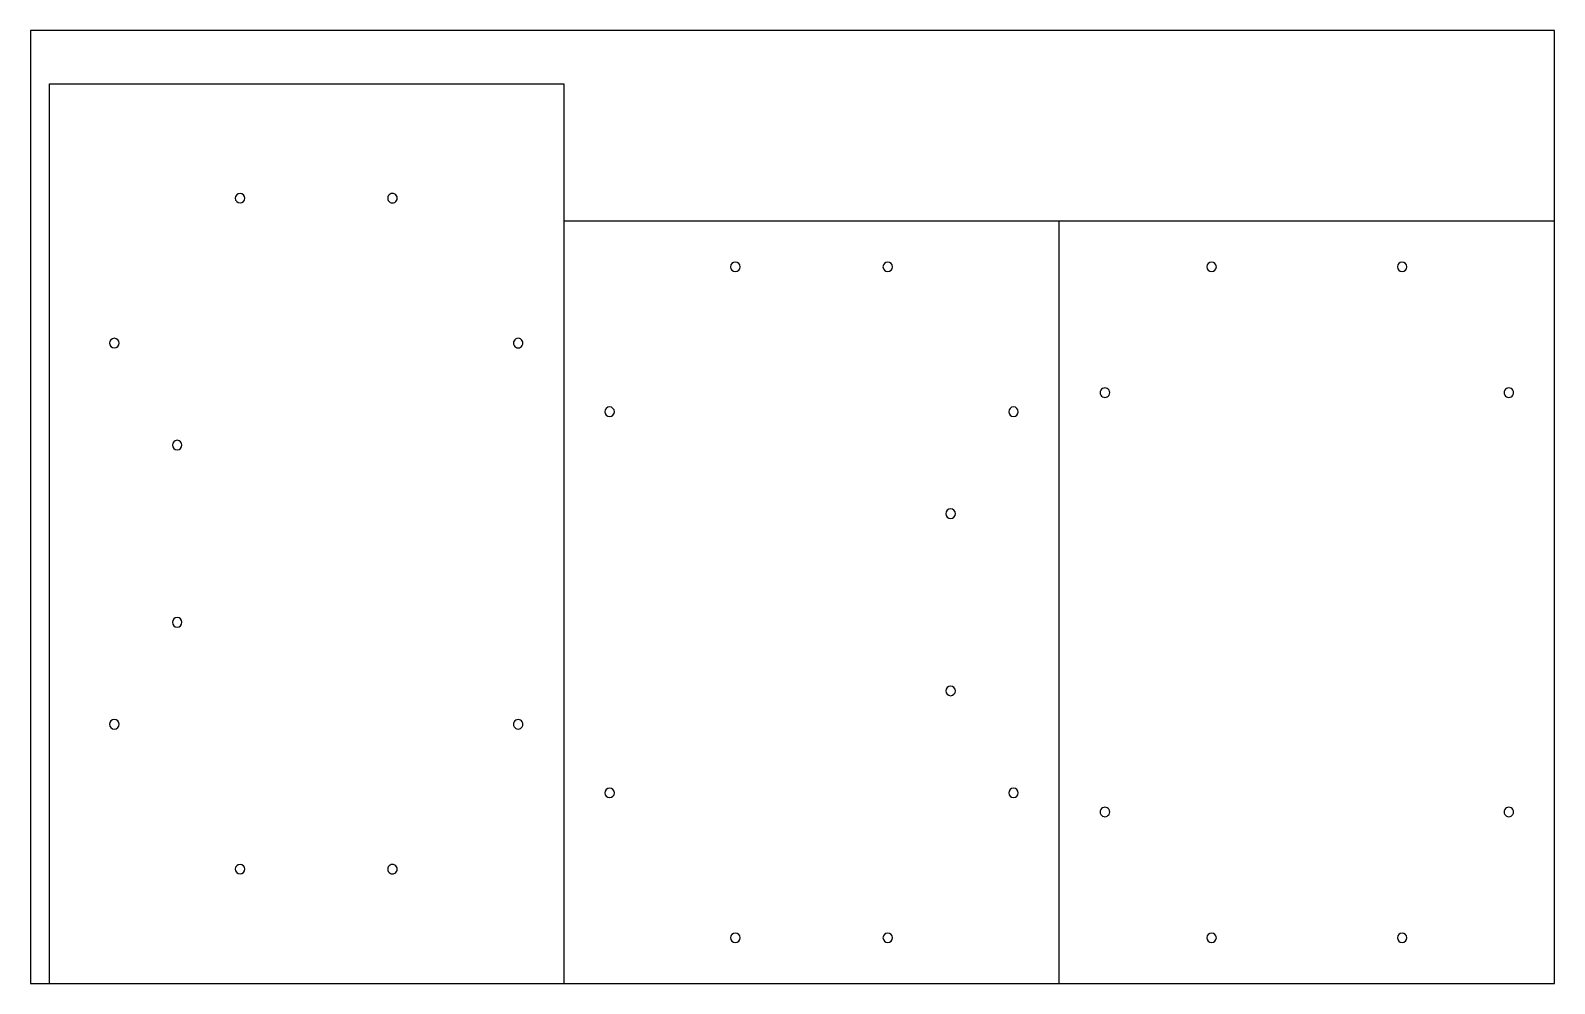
# Model space of a CAD drawing. Extents: x 9 to 809, y 9 to 509.
import ezdxf

# ---------------------------------------------------------------- set-up
doc = ezdxf.new("R2010")
doc.units = 0

msp = doc.modelspace()

# ---------------------------------------------------------------- linework, layer by layer
at = {"color": 50}
for points in [[(9.091749, 509.057414), (9.091749, 9.056387)], [(809.09021, 509.057414), (9.091749, 509.057414)], [(809.09021, 9.056387), (809.09021, 509.057414)], [(9.091749, 9.056387), (809.09021, 9.056387)]]:
    msp.add_lwpolyline(points, dxfattribs=at)
at = {"color": 170}
for points in [[(19.090341, 481.056594), (289.091217, 481.056594)], [(19.090341, 9.056387), (19.090341, 481.056594)], [(289.091217, 481.056594), (289.091217, 9.056387)], [(809.09021, 409.055623), (289.091217, 409.055623)], [(549.090846, 9.056387), (549.090846, 409.055623)]]:
    msp.add_lwpolyline(points, dxfattribs=at)
at = {"color": 10}
for points in [[(121.59133, 421.056261), (121.393426, 422.027762), (120.857329, 422.820784), (120.063234, 423.35529), (119.091338, 423.551244), (118.119442, 423.35529), (117.325346, 422.820784), (116.789249, 422.027762), (116.591346, 421.056261), (116.789249, 420.08476), (117.325346, 419.291738), (118.119442, 418.757232), (119.091338, 418.561277), (120.063234, 418.757232), (120.857329, 419.291738), (121.393426, 420.08476), (121.59133, 421.056261), (121.59133, 421.056261)], [(201.591235, 421.056261), (201.504697, 421.708554), (201.256299, 422.306259), (200.86287, 422.820231), (200.341237, 423.221322), (199.733065, 423.472524), (199.091238, 423.556258), (198.449412, 423.472524), (197.84124, 423.221322), (197.319606, 422.820231), (196.926177, 422.306259), (196.67778, 421.708554), (196.591241, 421.056261), (196.67778, 420.403967), (196.926177, 419.806262), (197.319606, 419.292291), (197.84124, 418.8912), (198.449412, 418.639998), (199.091238, 418.556264), (199.733065, 418.639998), (200.341237, 418.8912), (200.86287, 419.292291), (201.256299, 419.806262), (201.504697, 420.403967), (201.591235, 421.056261), (201.591235, 421.056261)], [(381.591022, 385.056304), (381.393081, 386.027764), (380.856975, 386.820743), (380.062895, 387.355216), (379.09103, 387.551158), (378.119165, 387.355216), (377.325085, 386.820743), (376.788979, 386.027764), (376.591038, 385.056304), (376.788979, 384.084845), (377.325085, 383.291865), (378.119165, 382.757392), (379.09103, 382.561451), (380.062895, 382.757392), (380.856975, 383.291865), (381.393081, 384.084845), (381.591022, 385.056304), (381.591022, 385.056304)], [(461.59092, 385.056304), (461.392979, 386.027764), (460.856873, 386.820743), (460.062793, 387.355216), (459.090928, 387.551158), (458.119063, 387.355216), (457.324982, 386.820743), (456.788877, 386.027764), (456.590936, 385.056304), (456.788877, 384.084845), (457.324982, 383.291865), (458.119063, 382.757392), (459.090928, 382.561451), (460.062793, 382.757392), (460.856873, 383.291865), (461.392979, 384.084845), (461.59092, 385.056304), (461.59092, 385.056304)], [(631.59071, 385.056304), (631.392769, 386.027764), (630.856663, 386.820743), (630.062582, 387.355216), (629.090718, 387.551158), (628.118853, 387.355216), (627.324772, 386.820743), (626.788666, 386.027764), (626.590726, 385.056304), (626.788666, 384.084845), (627.324772, 383.291865), (628.118853, 382.757392), (629.090718, 382.561451), (630.062582, 382.757392), (630.856663, 383.291865), (631.392769, 384.084845), (631.59071, 385.056304), (631.59071, 385.056304)], [(731.590569, 385.056304), (731.392666, 386.027805), (730.856568, 386.820827), (730.062473, 387.355333), (729.090577, 387.551287), (728.118681, 387.355333), (727.324586, 386.820827), (726.788488, 386.027805), (726.590585, 385.056304), (726.788488, 384.084803), (727.324586, 383.291781), (728.118681, 382.757275), (729.090577, 382.561321), (730.062473, 382.757275), (730.856568, 383.291781), (731.392666, 384.084803), (731.590569, 385.056304), (731.590569, 385.056304)], [(55.591418, 345.056355), (55.393515, 346.027856), (54.857417, 346.820878), (54.063322, 347.355384), (53.091426, 347.551339), (52.11953, 347.355384), (51.325435, 346.820878), (50.789337, 346.027856), (50.591434, 345.056355), (50.789337, 344.084854), (51.325435, 343.291832), (52.11953, 342.757326), (53.091426, 342.561372), (54.063322, 342.757326), (54.857417, 343.291832), (55.393515, 344.084854), (55.591418, 345.056355), (55.591418, 345.056355)], [(267.591176, 345.056355), (267.504635, 345.708651), (267.256236, 346.306358), (266.862805, 346.82033), (266.34117, 347.221423), (265.732996, 347.472626), (265.091167, 347.55636), (264.449339, 347.472626), (263.841165, 347.221423), (263.31953, 346.82033), (262.926099, 346.306358), (262.677701, 345.708651), (262.591162, 345.056355), (262.677703, 344.40406), (262.926103, 343.806353), (263.319534, 343.29238), (263.841169, 342.891287), (264.449343, 342.640084), (265.091171, 342.55635), (265.733, 342.640084), (266.341174, 342.891287), (266.862809, 343.29238), (267.256239, 343.806353), (267.504638, 344.40406), (267.591176, 345.056355), (267.591176, 345.056355)], [(575.590792, 319.056392), (575.504253, 319.708688), (575.255854, 320.306395), (574.862424, 320.820368), (574.340789, 321.22146), (573.732615, 321.472663), (573.090786, 321.556397), (572.448958, 321.472663), (571.840784, 321.22146), (571.319149, 320.820368), (570.925719, 320.306395), (570.67732, 319.708688), (570.590781, 319.056392), (570.67732, 318.404097), (570.925719, 317.80639), (571.319149, 317.292417), (571.840784, 316.891324), (572.448958, 316.640121), (573.090786, 316.556387), (573.732615, 316.640121), (574.340789, 316.891324), (574.862424, 317.292417), (575.255854, 317.80639), (575.504253, 318.404097), (575.590792, 319.056392), (575.590792, 319.056392)], [(787.590513, 319.056392), (787.503974, 319.708688), (787.255576, 320.306395), (786.862146, 320.820368), (786.340511, 321.22146), (785.732337, 321.472663), (785.090508, 321.556397), (784.448679, 321.472663), (783.840506, 321.22146), (783.318871, 320.820368), (782.92544, 320.306395), (782.677042, 319.708688), (782.590503, 319.056392), (782.677042, 318.404097), (782.92544, 317.80639), (783.318871, 317.292417), (783.840506, 316.891324), (784.448679, 316.640121), (785.090508, 316.556387), (785.732337, 316.640121), (786.340511, 316.891324), (786.862146, 317.292417), (787.255576, 317.80639), (787.503974, 318.404097), (787.590513, 319.056392), (787.590513, 319.056392)], [(315.59111, 309.056398), (315.393207, 310.0279), (314.857109, 310.820921), (314.063014, 311.355427), (313.091118, 311.551382), (312.119222, 311.355427), (311.325127, 310.820921), (310.789029, 310.0279), (310.591126, 309.056398), (310.789029, 308.084897), (311.325127, 307.291876), (312.119222, 306.75737), (313.091118, 306.561415), (314.063014, 306.75737), (314.857109, 307.291876), (315.393207, 308.084897), (315.59111, 309.056398), (315.59111, 309.056398)], [(527.590832, 309.056398), (527.392891, 310.027858), (526.856785, 310.820837), (526.062704, 311.355311), (525.09084, 311.551252), (524.118975, 311.355311), (523.324894, 310.820837), (522.788788, 310.027858), (522.590848, 309.056398), (522.788788, 308.084939), (523.324894, 307.29196), (524.118975, 306.757486), (525.09084, 306.561545), (526.062704, 306.757486), (526.856785, 307.29196), (527.392891, 308.084939), (527.590832, 309.056398), (527.590832, 309.056398)], [(88.591374, 291.556429), (88.393471, 292.52793), (87.857373, 293.320952), (87.063278, 293.855458), (86.091382, 294.051412), (85.119486, 293.855458), (84.32539, 293.320952), (83.789293, 292.52793), (83.59139, 291.556429), (83.789293, 290.584928), (84.32539, 289.791906), (85.119486, 289.2574), (86.091382, 289.061446), (87.063278, 289.2574), (87.857373, 289.791906), (88.393471, 290.584928), (88.591374, 291.556429), (88.591374, 291.556429)], [(494.590876, 255.55647), (494.392935, 256.527929), (493.856829, 257.320908), (493.062748, 257.855382), (492.090884, 258.051323), (491.119019, 257.855382), (490.324938, 257.320908), (489.788832, 256.527929), (489.590892, 255.55647), (489.788832, 254.58501), (490.324938, 253.792031), (491.119019, 253.257558), (492.090884, 253.061616), (493.062748, 253.257558), (493.856829, 253.792031), (494.392935, 254.58501), (494.590876, 255.55647), (494.590876, 255.55647)], [(88.591374, 198.556526), (88.393471, 199.528027), (87.857373, 200.321049), (87.063278, 200.855555), (86.091382, 201.051509), (85.119486, 200.855555), (84.32539, 200.321049), (83.789293, 199.528027), (83.59139, 198.556526), (83.789293, 197.585025), (84.32539, 196.792003), (85.119486, 196.257497), (86.091382, 196.061542), (87.063278, 196.257497), (87.857373, 196.792003), (88.393471, 197.585025), (88.591374, 198.556526), (88.591374, 198.556526)], [(494.590876, 162.556569), (494.392935, 163.528029), (493.856829, 164.321008), (493.062748, 164.855481), (492.090884, 165.051422), (491.119019, 164.855481), (490.324938, 164.321008), (489.788832, 163.528029), (489.590892, 162.556569), (489.788832, 161.58511), (490.324938, 160.79213), (491.119019, 160.257657), (492.090884, 160.061716), (493.062748, 160.257657), (493.856829, 160.79213), (494.392935, 161.58511), (494.590876, 162.556569), (494.590876, 162.556569)], [(55.591418, 145.0566), (55.393515, 146.028101), (54.857417, 146.821123), (54.063322, 147.355629), (53.091426, 147.551583), (52.11953, 147.355629), (51.325435, 146.821123), (50.789337, 146.028101), (50.591434, 145.0566), (50.789337, 144.085098), (51.325435, 143.292077), (52.11953, 142.757571), (53.091426, 142.561616), (54.063322, 142.757571), (54.857417, 143.292077), (55.393515, 144.085098), (55.591418, 145.0566), (55.591418, 145.0566)], [(267.591176, 145.0566), (267.504635, 145.708895), (267.256236, 146.306602), (266.862805, 146.820575), (266.34117, 147.221668), (265.732996, 147.47287), (265.091167, 147.556605), (264.449339, 147.47287), (263.841165, 147.221668), (263.31953, 146.820575), (262.926099, 146.306602), (262.677701, 145.708895), (262.591162, 145.0566), (262.677703, 144.404304), (262.926103, 143.806597), (263.319534, 143.292624), (263.841169, 142.891532), (264.449343, 142.640329), (265.091171, 142.556595), (265.733, 142.640329), (266.341174, 142.891532), (266.862809, 143.292624), (267.256239, 143.806597), (267.504638, 144.404304), (267.591176, 145.0566), (267.591176, 145.0566)], [(315.59111, 109.056643), (315.393207, 110.028144), (314.857109, 110.821166), (314.063014, 111.355672), (313.091118, 111.551626), (312.119222, 111.355672), (311.325127, 110.821166), (310.789029, 110.028144), (310.591126, 109.056643), (310.789029, 108.085142), (311.325127, 107.29212), (312.119222, 106.757614), (313.091118, 106.56166), (314.063014, 106.757614), (314.857109, 107.29212), (315.393207, 108.085142), (315.59111, 109.056643), (315.59111, 109.056643)], [(527.590832, 109.056643), (527.392891, 110.028102), (526.856785, 110.821082), (526.062704, 111.355555), (525.09084, 111.551496), (524.118975, 111.355555), (523.324894, 110.821082), (522.788788, 110.028102), (522.590848, 109.056643), (522.788788, 108.085183), (523.324894, 107.292204), (524.118975, 106.757731), (525.09084, 106.56179), (526.062704, 106.757731), (526.856785, 107.292204), (527.392891, 108.085183), (527.590832, 109.056643), (527.590832, 109.056643)], [(575.590792, 99.056649), (575.504253, 99.708945), (575.255854, 100.306652), (574.862424, 100.820624), (574.340789, 101.221717), (573.732615, 101.47292), (573.090786, 101.556654), (572.448958, 101.47292), (571.840784, 101.221717), (571.319149, 100.820624), (570.925719, 100.306652), (570.67732, 99.708945), (570.590781, 99.056649), (570.67732, 98.404354), (570.925719, 97.806647), (571.319149, 97.292674), (571.840784, 96.891581), (572.448958, 96.640378), (573.090786, 96.556644), (573.732615, 96.640378), (574.340789, 96.891581), (574.862424, 97.292674), (575.255854, 97.806647), (575.504253, 98.404354), (575.590792, 99.056649), (575.590792, 99.056649)], [(787.590513, 99.056649), (787.503974, 99.708945), (787.255576, 100.306652), (786.862146, 100.820624), (786.340511, 101.221717), (785.732337, 101.47292), (785.090508, 101.556654), (784.448679, 101.47292), (783.840506, 101.221717), (783.318871, 100.820624), (782.92544, 100.306652), (782.677042, 99.708945), (782.590503, 99.056649), (782.677042, 98.404354), (782.92544, 97.806647), (783.318871, 97.292674), (783.840506, 96.891581), (784.448679, 96.640378), (785.090508, 96.556644), (785.732337, 96.640378), (786.340511, 96.891581), (786.862146, 97.292674), (787.255576, 97.806647), (787.503974, 98.404354), (787.590513, 99.056649), (787.590513, 99.056649)], [(121.59133, 69.056694), (121.393426, 70.028195), (120.857329, 70.821217), (120.063234, 71.355723), (119.091338, 71.551677), (118.119442, 71.355723), (117.325346, 70.821217), (116.789249, 70.028195), (116.591346, 69.056694), (116.789249, 68.085193), (117.325346, 67.292171), (118.119442, 66.757665), (119.091338, 66.561711), (120.063234, 66.757665), (120.857329, 67.292171), (121.393426, 68.085193), (121.59133, 69.056694), (121.59133, 69.056694)], [(201.591235, 69.056694), (201.504697, 69.708987), (201.256299, 70.306693), (200.86287, 70.820664), (200.341237, 71.221755), (199.733065, 71.472957), (199.091238, 71.556691), (198.449412, 71.472957), (197.84124, 71.221755), (197.319606, 70.820664), (196.926177, 70.306693), (196.67778, 69.708987), (196.591241, 69.056694), (196.67778, 68.404401), (196.926177, 67.806695), (197.319606, 67.292724), (197.84124, 66.891633), (198.449412, 66.640431), (199.091238, 66.556697), (199.733065, 66.640431), (200.341237, 66.891633), (200.86287, 67.292724), (201.256299, 67.806695), (201.504697, 68.404401), (201.591235, 69.056694), (201.591235, 69.056694)], [(381.591022, 33.056737), (381.393081, 34.028197), (380.856975, 34.821176), (380.062895, 35.355649), (379.09103, 35.551591), (378.119165, 35.355649), (377.325085, 34.821176), (376.788979, 34.028197), (376.591038, 33.056737), (376.788979, 32.085278), (377.325085, 31.292298), (378.119165, 30.757825), (379.09103, 30.561884), (380.062895, 30.757825), (380.856975, 31.292298), (381.393081, 32.085278), (381.591022, 33.056737), (381.591022, 33.056737)], [(461.59092, 33.056737), (461.392979, 34.028197), (460.856873, 34.821176), (460.062793, 35.355649), (459.090928, 35.551591), (458.119063, 35.355649), (457.324982, 34.821176), (456.788877, 34.028197), (456.590936, 33.056737), (456.788877, 32.085278), (457.324982, 31.292298), (458.119063, 30.757825), (459.090928, 30.561884), (460.062793, 30.757825), (460.856873, 31.292298), (461.392979, 32.085278), (461.59092, 33.056737), (461.59092, 33.056737)], [(631.59071, 33.056737), (631.392769, 34.028197), (630.856663, 34.821176), (630.062582, 35.355649), (629.090718, 35.551591), (628.118853, 35.355649), (627.324772, 34.821176), (626.788666, 34.028197), (626.590726, 33.056737), (626.788666, 32.085278), (627.324772, 31.292298), (628.118853, 30.757825), (629.090718, 30.561884), (630.062582, 30.757825), (630.856663, 31.292298), (631.392769, 32.085278), (631.59071, 33.056737), (631.59071, 33.056737)], [(731.590569, 33.056737), (731.392666, 34.028238), (730.856568, 34.82126), (730.062473, 35.355766), (729.090577, 35.551721), (728.118681, 35.355766), (727.324586, 34.82126), (726.788488, 34.028238), (726.590585, 33.056737), (726.788488, 32.085236), (727.324586, 31.292214), (728.118681, 30.757708), (729.090577, 30.561754), (730.062473, 30.757708), (730.856568, 31.292214), (731.392666, 32.085236), (731.590569, 33.056737), (731.590569, 33.056737)]]:
    msp.add_lwpolyline(points, dxfattribs=at)

doc.saveas('drawing.dxf')
